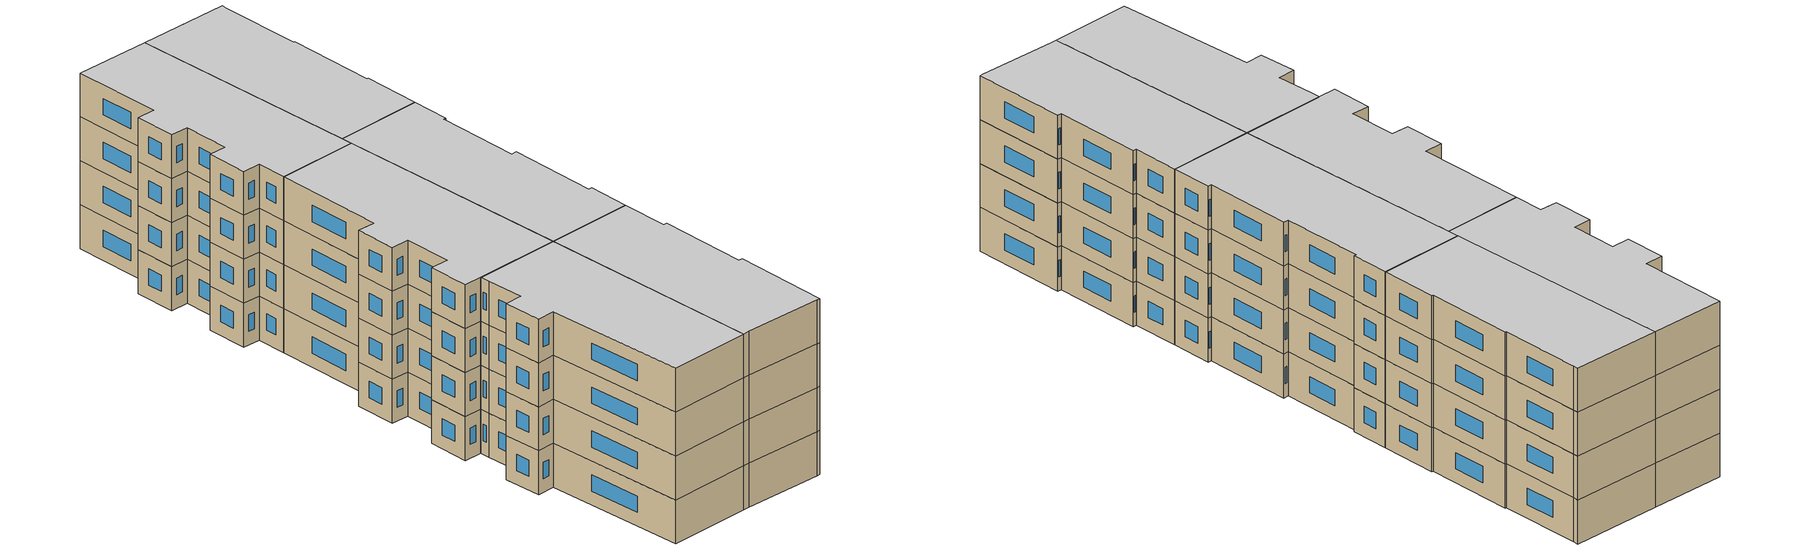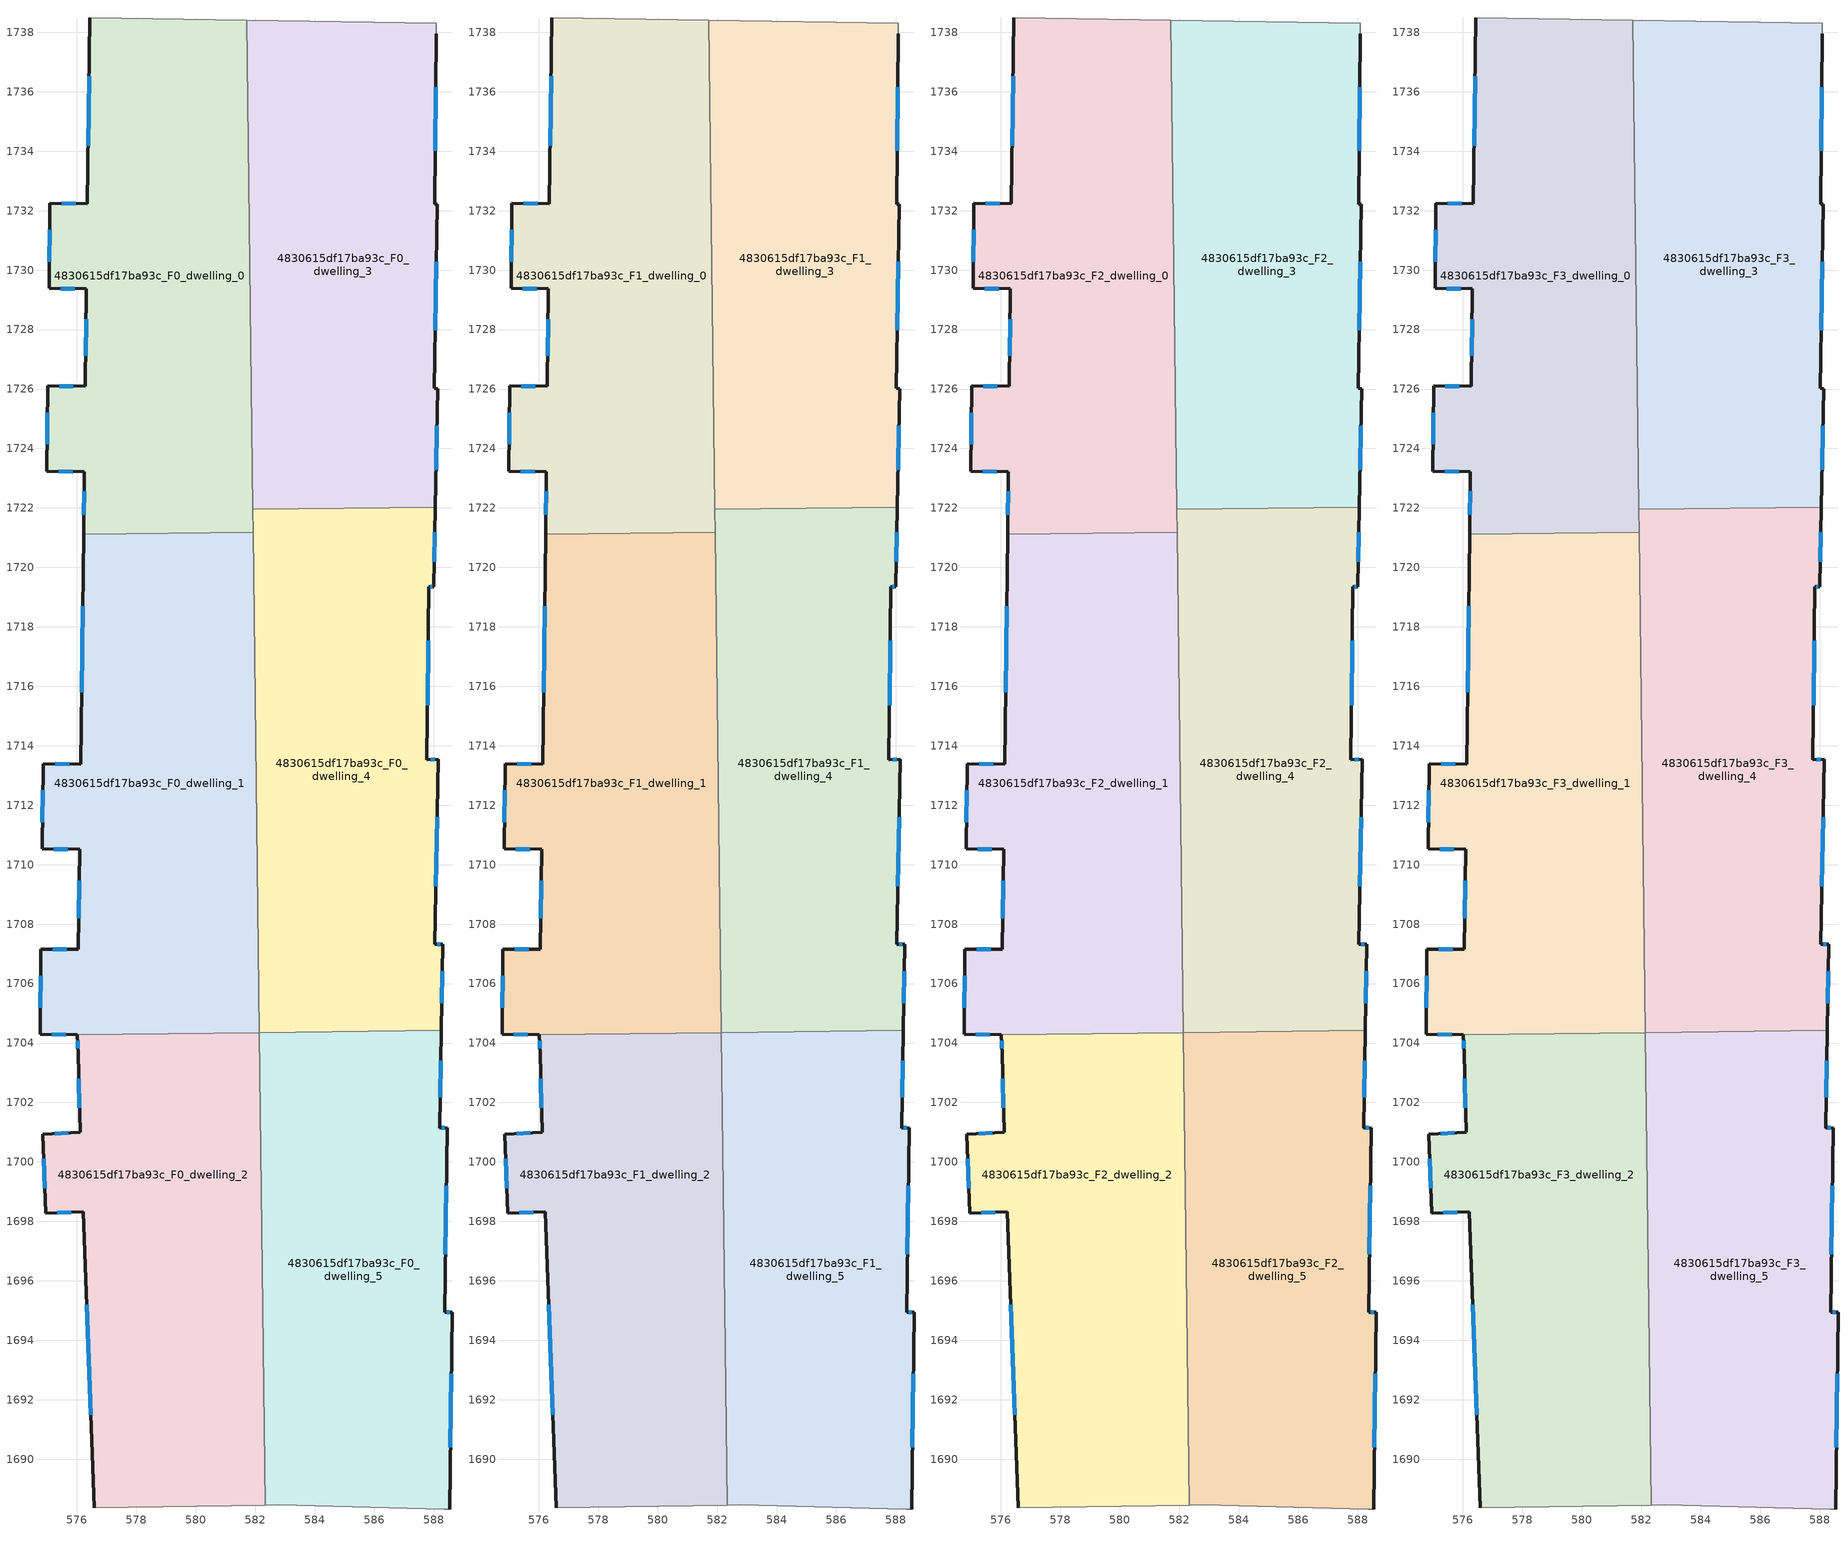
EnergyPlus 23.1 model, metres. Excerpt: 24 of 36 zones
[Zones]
4830615df17ba93c_F0_dwelling_0
 floor ground (EU_floor_Construction): 581.72,1738.41 581.93,1721.18 576.22,1721.11 576.25,1723.22 574.99,1723.24 575.02,1726.11 576.28,1726.09 576.32,1729.37 575.06,1729.39 575.09,1732.25 576.35,1732.23 576.43,1738.49 z0
 wall outside (EU_wall_Construction): 576.43,1738.49 576.35,1732.23 575.09,1732.25 575.06,1729.39 576.32,1729.37 576.28,1726.09 575.02,1726.11 574.99,1723.24 576.25,1723.22 576.22,1721.11 z0:3
 wall adiabatic (EU_wall_Construction): 581.72,1738.41 576.43,1738.49 z0:3
 wall to 4830615df17ba93c_F0_dwelling_1 (EU_wall_Construction): 576.22,1721.11 581.93,1721.18 z0:3
 wall to 4830615df17ba93c_F0_dwelling_3 (EU_wall_Construction): 581.92,1721.95 581.72,1738.41 z0:3
 wall to 4830615df17ba93c_F0_dwelling_4 (EU_wall_Construction): 581.93,1721.18 581.92,1721.95 z0:3
 window (EU_Window_Construction): 575.88,1726.1 575.41,1726.1 / 576.31,1728.34 576.29,1727.12 / 575.46,1729.38 575.93,1729.38 / 575.08,1731.35 575.07,1730.28 / 575.96,1732.24 575.49,1732.24 / 576.41,1736.53 576.38,1734.19 / 576.24,1722.56 576.23,1721.77 / 575.38,1723.23 575.85,1723.23 / 575.01,1725.21 575,1724.14 z0.94:2.06
4830615df17ba93c_F0_dwelling_1
 floor ground (EU_floor_Construction): 581.93,1721.18 582.14,1704.35 576.02,1704.28 574.76,1704.3 574.79,1707.16 576.05,1707.15 576.09,1710.52 574.83,1710.53 574.87,1713.4 576.13,1713.38 576.22,1721.11 z0
 wall outside (EU_wall_Construction): 576.22,1721.11 576.13,1713.38 574.87,1713.4 574.83,1710.53 576.09,1710.52 576.05,1707.15 574.79,1707.16 574.76,1704.3 576.02,1704.28 z0:3
 wall to 4830615df17ba93c_F0_dwelling_2 (EU_wall_Construction): 576.02,1704.28 582.14,1704.35 z0:3
 wall to 4830615df17ba93c_F0_dwelling_4 (EU_wall_Construction): 582.14,1704.35 581.93,1721.18 z0:3
 window (EU_Window_Construction): 576.08,1709.46 576.06,1708.2 / 575.22,1710.52 575.7,1710.52 / 574.86,1712.5 574.84,1711.43 / 575.74,1713.38 575.26,1713.39 / 576.19,1718.69 576.16,1715.8 / 575.15,1704.29 575.62,1704.28 / 574.78,1706.26 574.77,1705.19 / 575.65,1707.15 575.18,1707.15 z0.94:2.06
4830615df17ba93c_F0_dwelling_2
 floor ground (EU_floor_Construction): 582.14,1704.35 582.33,1688.46 576.58,1688.37 576.21,1698.32 574.95,1698.28 574.86,1700.94 576.11,1700.99 576.04,1703.63 576.02,1704.28 z0
 wall outside (EU_wall_Construction): 576.02,1704.28 576.04,1703.63 576.11,1700.99 574.86,1700.94 574.95,1698.28 576.21,1698.32 576.58,1688.37 z0:3
 wall adiabatic (EU_wall_Construction): 576.58,1688.37 582.33,1688.46 z0:3
 wall to 4830615df17ba93c_F0_dwelling_5 (EU_wall_Construction): 582.33,1688.46 582.14,1704.35 z0:3
 window (EU_Window_Construction): 575.71,1700.97 575.25,1700.95 / 576.06,1702.8 576.09,1701.82 / 576.03,1704.07 576.03,1703.83 / 576.33,1695.2 576.46,1691.49 / 575.35,1698.29 575.82,1698.31 / 574.89,1700.1 574.92,1699.11 z0.94:2.06
4830615df17ba93c_F0_dwelling_3
 floor ground (EU_floor_Construction): 588.08,1738.31 588.09,1737.95 588.03,1732.21 588.12,1732.21 588.03,1726.03 588.14,1726.02 588.06,1722.03 581.92,1721.95 581.72,1738.41 z0
 wall outside (EU_wall_Construction): 588.06,1722.03 588.14,1726.02 588.03,1726.03 588.12,1732.21 588.03,1732.21 588.09,1737.95 z0:3
 wall adiabatic (EU_wall_Construction): 588.09,1737.95 588.08,1738.31 581.72,1738.41 z0:3
 wall to 4830615df17ba93c_F0_dwelling_4 (EU_wall_Construction): 581.92,1721.95 588.06,1722.03 z0:3
 window (EU_Window_Construction): 588.05,1734.01 588.07,1736.15 / 588.06,1727.97 588.09,1730.28 / 588.08,1723.28 588.11,1724.77 z0.94:2.06
4830615df17ba93c_F0_dwelling_4
 floor ground (EU_floor_Construction): 588.06,1722.03 588.01,1719.34 587.84,1719.35 587.78,1713.53 588.16,1713.54 588.04,1707.32 588.3,1707.33 588.25,1704.43 582.14,1704.35 581.92,1721.95 z0
 wall outside (EU_wall_Construction): 588.25,1704.43 588.3,1707.33 588.04,1707.32 588.16,1713.54 587.78,1713.53 587.84,1719.35 588.01,1719.34 588.06,1722.03 z0:3
 wall to 4830615df17ba93c_F0_dwelling_5 (EU_wall_Construction): 582.14,1704.35 588.25,1704.43 z0:3
 window (EU_Window_Construction): 587.9,1719.35 587.95,1719.35 / 587.8,1715.36 587.82,1717.53 / 588.04,1713.54 587.9,1713.54 / 588.08,1709.27 588.12,1711.59 / 588.22,1707.33 588.12,1707.33 / 588.27,1705.34 588.29,1706.42 / 588.02,1720.19 588.04,1721.19 z0.94:2.06
4830615df17ba93c_F0_dwelling_5
 floor ground (EU_floor_Construction): 588.25,1704.43 588.2,1701.14 588.46,1701.15 588.37,1694.95 588.62,1694.95 588.54,1688.32 588.35,1688.32 582.77,1688.46 582.33,1688.46 582.14,1704.35 z0
 wall outside (EU_wall_Construction): 588.54,1688.32 588.62,1694.95 588.37,1694.95 588.46,1701.15 588.2,1701.14 588.25,1704.43 z0:3
 wall adiabatic (EU_wall_Construction): 582.33,1688.46 582.77,1688.46 588.35,1688.32 588.54,1688.32 z0:3
 window (EU_Window_Construction): 588.22,1702.17 588.24,1703.4 / 588.38,1701.14 588.28,1701.14 / 588.4,1696.89 588.43,1699.2 / 588.54,1694.95 588.45,1694.95 / 588.57,1690.4 588.59,1692.87 z0.94:2.06
4830615df17ba93c_F1_dwelling_0
 floor to 4830615df17ba93c_F0_dwelling_0 (EU_floor_Construction): 581.72,1738.41 581.93,1721.18 576.22,1721.11 576.25,1723.22 574.99,1723.24 575.02,1726.11 576.28,1726.09 576.32,1729.37 575.06,1729.39 575.09,1732.25 576.35,1732.23 576.43,1738.49 z3
 wall outside (EU_wall_Construction): 576.43,1738.49 576.35,1732.23 575.09,1732.25 575.06,1729.39 576.32,1729.37 576.28,1726.09 575.02,1726.11 574.99,1723.24 576.25,1723.22 576.22,1721.11 z3:6
 wall adiabatic (EU_wall_Construction): 581.72,1738.41 576.43,1738.49 z3:6
 wall to 4830615df17ba93c_F1_dwelling_1 (EU_wall_Construction): 576.22,1721.11 581.93,1721.18 z3:6
 wall to 4830615df17ba93c_F1_dwelling_3 (EU_wall_Construction): 581.92,1721.95 581.72,1738.41 z3:6
 wall to 4830615df17ba93c_F1_dwelling_4 (EU_wall_Construction): 581.93,1721.18 581.92,1721.95 z3:6
 window (EU_Window_Construction): 575.88,1726.1 575.41,1726.1 / 576.31,1728.34 576.29,1727.12 / 575.46,1729.38 575.93,1729.38 / 575.08,1731.35 575.07,1730.28 / 575.96,1732.24 575.49,1732.24 / 576.41,1736.53 576.38,1734.19 / 576.24,1722.56 576.23,1721.77 / 575.38,1723.23 575.85,1723.23 / 575.01,1725.21 575,1724.14 z3.94:5.06
4830615df17ba93c_F1_dwelling_1
 floor to 4830615df17ba93c_F0_dwelling_1 (EU_floor_Construction): 581.93,1721.18 582.14,1704.35 576.02,1704.28 574.76,1704.3 574.79,1707.16 576.05,1707.15 576.09,1710.52 574.83,1710.53 574.87,1713.4 576.13,1713.38 576.22,1721.11 z3
 wall outside (EU_wall_Construction): 576.22,1721.11 576.13,1713.38 574.87,1713.4 574.83,1710.53 576.09,1710.52 576.05,1707.15 574.79,1707.16 574.76,1704.3 576.02,1704.28 z3:6
 wall to 4830615df17ba93c_F1_dwelling_2 (EU_wall_Construction): 576.02,1704.28 582.14,1704.35 z3:6
 wall to 4830615df17ba93c_F1_dwelling_4 (EU_wall_Construction): 582.14,1704.35 581.93,1721.18 z3:6
 window (EU_Window_Construction): 576.08,1709.46 576.06,1708.2 / 575.22,1710.52 575.7,1710.52 / 574.86,1712.5 574.84,1711.43 / 575.74,1713.38 575.26,1713.39 / 576.19,1718.69 576.16,1715.8 / 575.15,1704.29 575.62,1704.28 / 574.78,1706.26 574.77,1705.19 / 575.65,1707.15 575.18,1707.15 z3.94:5.06
4830615df17ba93c_F1_dwelling_2
 floor to 4830615df17ba93c_F0_dwelling_2 (EU_floor_Construction): 582.14,1704.35 582.33,1688.46 576.58,1688.37 576.21,1698.32 574.95,1698.28 574.86,1700.94 576.11,1700.99 576.04,1703.63 576.02,1704.28 z3
 wall outside (EU_wall_Construction): 576.02,1704.28 576.04,1703.63 576.11,1700.99 574.86,1700.94 574.95,1698.28 576.21,1698.32 576.58,1688.37 z3:6
 wall adiabatic (EU_wall_Construction): 576.58,1688.37 582.33,1688.46 z3:6
 wall to 4830615df17ba93c_F1_dwelling_5 (EU_wall_Construction): 582.33,1688.46 582.14,1704.35 z3:6
 window (EU_Window_Construction): 575.71,1700.97 575.25,1700.95 / 576.06,1702.8 576.09,1701.82 / 576.03,1704.07 576.03,1703.83 / 576.33,1695.2 576.46,1691.49 / 575.35,1698.29 575.82,1698.31 / 574.89,1700.1 574.92,1699.11 z3.94:5.06
4830615df17ba93c_F1_dwelling_3
 floor to 4830615df17ba93c_F0_dwelling_3 (EU_floor_Construction): 588.08,1738.31 588.09,1737.95 588.03,1732.21 588.12,1732.21 588.03,1726.03 588.14,1726.02 588.06,1722.03 581.92,1721.95 581.72,1738.41 z3
 wall outside (EU_wall_Construction): 588.06,1722.03 588.14,1726.02 588.03,1726.03 588.12,1732.21 588.03,1732.21 588.09,1737.95 z3:6
 wall adiabatic (EU_wall_Construction): 588.09,1737.95 588.08,1738.31 581.72,1738.41 z3:6
 wall to 4830615df17ba93c_F1_dwelling_4 (EU_wall_Construction): 581.92,1721.95 588.06,1722.03 z3:6
 window (EU_Window_Construction): 588.05,1734.01 588.07,1736.15 / 588.06,1727.97 588.09,1730.28 / 588.08,1723.28 588.11,1724.77 z3.94:5.06
4830615df17ba93c_F1_dwelling_4
 floor to 4830615df17ba93c_F0_dwelling_4 (EU_floor_Construction): 588.06,1722.03 588,1719.34 587.84,1719.35 587.77,1713.53 588.16,1713.54 588.04,1707.32 588.3,1707.33 588.25,1704.43 582.14,1704.35 581.92,1721.95 z3
 wall outside (EU_wall_Construction): 588.25,1704.43 588.3,1707.33 588.04,1707.32 588.16,1713.54 587.78,1713.53 587.84,1719.35 588.01,1719.34 588.06,1722.03 z3:6
 wall to 4830615df17ba93c_F1_dwelling_5 (EU_wall_Construction): 582.14,1704.35 588.25,1704.43 z3:6
 window (EU_Window_Construction): 587.9,1719.35 587.95,1719.35 / 587.8,1715.36 587.82,1717.53 / 588.04,1713.54 587.9,1713.54 / 588.08,1709.27 588.12,1711.59 / 588.22,1707.33 588.12,1707.33 / 588.27,1705.34 588.29,1706.42 / 588.02,1720.19 588.04,1721.19 z3.94:5.06
4830615df17ba93c_F1_dwelling_5
 floor to 4830615df17ba93c_F0_dwelling_5 (EU_floor_Construction): 588.25,1704.43 588.2,1701.14 588.46,1701.15 588.37,1694.95 588.62,1694.95 588.54,1688.32 588.35,1688.32 582.77,1688.46 582.33,1688.46 582.14,1704.35 z3
 wall outside (EU_wall_Construction): 588.54,1688.32 588.62,1694.95 588.37,1694.95 588.46,1701.15 588.2,1701.14 588.25,1704.43 z3:6
 wall adiabatic (EU_wall_Construction): 582.33,1688.46 582.77,1688.46 588.35,1688.32 588.54,1688.32 z3:6
 window (EU_Window_Construction): 588.22,1702.17 588.24,1703.4 / 588.38,1701.14 588.28,1701.14 / 588.4,1696.89 588.43,1699.2 / 588.54,1694.95 588.45,1694.95 / 588.57,1690.4 588.59,1692.87 z3.94:5.06
4830615df17ba93c_F2_dwelling_0
 floor to 4830615df17ba93c_F1_dwelling_0 (EU_floor_Construction): 581.72,1738.41 581.93,1721.18 576.22,1721.11 576.25,1723.22 574.99,1723.24 575.02,1726.11 576.28,1726.09 576.32,1729.37 575.06,1729.39 575.09,1732.25 576.35,1732.23 576.43,1738.49 z6
 wall outside (EU_wall_Construction): 576.43,1738.49 576.35,1732.23 575.09,1732.25 575.06,1729.39 576.32,1729.37 576.28,1726.09 575.02,1726.11 574.99,1723.24 576.25,1723.22 576.22,1721.11 z6:9
 wall adiabatic (EU_wall_Construction): 581.72,1738.41 576.43,1738.49 z6:9
 wall to 4830615df17ba93c_F2_dwelling_1 (EU_wall_Construction): 576.22,1721.11 581.93,1721.18 z6:9
 wall to 4830615df17ba93c_F2_dwelling_3 (EU_wall_Construction): 581.92,1721.95 581.72,1738.41 z6:9
 wall to 4830615df17ba93c_F2_dwelling_4 (EU_wall_Construction): 581.93,1721.18 581.92,1721.95 z6:9
 window (EU_Window_Construction): 575.88,1726.1 575.41,1726.1 / 576.31,1728.34 576.29,1727.12 / 575.46,1729.38 575.93,1729.38 / 575.08,1731.35 575.07,1730.28 / 575.96,1732.24 575.49,1732.24 / 576.41,1736.53 576.38,1734.19 / 576.24,1722.56 576.23,1721.77 / 575.38,1723.23 575.85,1723.23 / 575.01,1725.21 575,1724.14 z6.94:8.06
4830615df17ba93c_F2_dwelling_1
 floor to 4830615df17ba93c_F1_dwelling_1 (EU_floor_Construction): 581.93,1721.18 582.14,1704.35 576.02,1704.28 574.76,1704.3 574.79,1707.16 576.05,1707.15 576.09,1710.52 574.83,1710.53 574.87,1713.4 576.13,1713.38 576.22,1721.11 z6
 wall outside (EU_wall_Construction): 576.22,1721.11 576.13,1713.38 574.87,1713.4 574.83,1710.53 576.09,1710.52 576.05,1707.15 574.79,1707.16 574.76,1704.3 576.02,1704.28 z6:9
 wall to 4830615df17ba93c_F2_dwelling_2 (EU_wall_Construction): 576.02,1704.28 582.14,1704.35 z6:9
 wall to 4830615df17ba93c_F2_dwelling_4 (EU_wall_Construction): 582.14,1704.35 581.93,1721.18 z6:9
 window (EU_Window_Construction): 576.08,1709.46 576.06,1708.2 / 575.22,1710.52 575.7,1710.52 / 574.86,1712.5 574.84,1711.43 / 575.74,1713.38 575.26,1713.39 / 576.19,1718.69 576.16,1715.8 / 575.15,1704.29 575.62,1704.28 / 574.78,1706.26 574.77,1705.19 / 575.65,1707.15 575.18,1707.15 z6.94:8.06
4830615df17ba93c_F2_dwelling_2
 floor to 4830615df17ba93c_F1_dwelling_2 (EU_floor_Construction): 582.14,1704.35 582.33,1688.46 576.58,1688.37 576.21,1698.32 574.95,1698.28 574.86,1700.94 576.11,1700.99 576.04,1703.63 576.02,1704.28 z6
 wall outside (EU_wall_Construction): 576.02,1704.28 576.04,1703.63 576.11,1700.99 574.86,1700.94 574.95,1698.28 576.21,1698.32 576.58,1688.37 z6:9
 wall adiabatic (EU_wall_Construction): 576.58,1688.37 582.33,1688.46 z6:9
 wall to 4830615df17ba93c_F2_dwelling_5 (EU_wall_Construction): 582.33,1688.46 582.14,1704.35 z6:9
 window (EU_Window_Construction): 575.71,1700.97 575.25,1700.95 / 576.06,1702.8 576.09,1701.82 / 576.03,1704.07 576.03,1703.83 / 576.33,1695.2 576.46,1691.49 / 575.35,1698.29 575.82,1698.31 / 574.89,1700.1 574.92,1699.11 z6.94:8.06
4830615df17ba93c_F2_dwelling_3
 floor to 4830615df17ba93c_F1_dwelling_3 (EU_floor_Construction): 588.08,1738.31 588.09,1737.95 588.03,1732.21 588.12,1732.21 588.03,1726.03 588.14,1726.02 588.06,1722.03 581.92,1721.95 581.72,1738.41 z6
 wall outside (EU_wall_Construction): 588.06,1722.03 588.14,1726.02 588.03,1726.03 588.12,1732.21 588.03,1732.21 588.09,1737.95 z6:9
 wall adiabatic (EU_wall_Construction): 588.09,1737.95 588.08,1738.31 581.72,1738.41 z6:9
 wall to 4830615df17ba93c_F2_dwelling_4 (EU_wall_Construction): 581.92,1721.95 588.06,1722.03 z6:9
 window (EU_Window_Construction): 588.05,1734.01 588.07,1736.15 / 588.06,1727.97 588.09,1730.28 / 588.08,1723.28 588.11,1724.77 z6.94:8.06
4830615df17ba93c_F2_dwelling_4
 floor to 4830615df17ba93c_F1_dwelling_4 (EU_floor_Construction): 588.06,1722.03 588,1719.34 587.84,1719.35 587.77,1713.53 588.16,1713.54 588.04,1707.32 588.3,1707.33 588.25,1704.43 582.14,1704.35 581.92,1721.95 z6
 wall outside (EU_wall_Construction): 588.25,1704.43 588.3,1707.33 588.04,1707.32 588.16,1713.54 587.78,1713.53 587.84,1719.35 588.01,1719.34 588.06,1722.03 z6:9
 wall to 4830615df17ba93c_F2_dwelling_5 (EU_wall_Construction): 582.14,1704.35 588.25,1704.43 z6:9
 window (EU_Window_Construction): 587.9,1719.35 587.95,1719.35 / 587.8,1715.36 587.82,1717.53 / 588.04,1713.54 587.9,1713.54 / 588.08,1709.27 588.12,1711.59 / 588.22,1707.33 588.12,1707.33 / 588.27,1705.34 588.29,1706.42 / 588.02,1720.19 588.04,1721.19 z6.94:8.06
4830615df17ba93c_F2_dwelling_5
 floor to 4830615df17ba93c_F1_dwelling_5 (EU_floor_Construction): 588.25,1704.43 588.2,1701.14 588.46,1701.15 588.37,1694.95 588.62,1694.95 588.54,1688.32 588.35,1688.32 582.77,1688.46 582.33,1688.46 582.14,1704.35 z6
 wall outside (EU_wall_Construction): 588.54,1688.32 588.62,1694.95 588.37,1694.95 588.46,1701.15 588.2,1701.14 588.25,1704.43 z6:9
 wall adiabatic (EU_wall_Construction): 582.33,1688.46 582.77,1688.46 588.35,1688.32 588.54,1688.32 z6:9
 window (EU_Window_Construction): 588.22,1702.17 588.24,1703.4 / 588.38,1701.14 588.28,1701.14 / 588.4,1696.89 588.43,1699.2 / 588.54,1694.95 588.45,1694.95 / 588.57,1690.4 588.59,1692.87 z6.94:8.06
4830615df17ba93c_F3_dwelling_0
 floor to 4830615df17ba93c_F2_dwelling_0 (EU_floor_Construction): 581.72,1738.41 581.93,1721.18 576.22,1721.11 576.25,1723.22 574.99,1723.24 575.02,1726.11 576.28,1726.09 576.32,1729.37 575.06,1729.39 575.09,1732.25 576.35,1732.23 576.43,1738.49 z9
 wall outside (EU_wall_Construction): 576.43,1738.49 576.35,1732.23 575.09,1732.25 575.06,1729.39 576.32,1729.37 576.28,1726.09 575.02,1726.11 574.99,1723.24 576.25,1723.22 576.22,1721.11 z9:12
 wall adiabatic (EU_wall_Construction): 581.72,1738.41 576.43,1738.49 z9:12
 wall to 4830615df17ba93c_F3_dwelling_1 (EU_wall_Construction): 576.22,1721.11 581.93,1721.18 z9:12
 wall to 4830615df17ba93c_F3_dwelling_3 (EU_wall_Construction): 581.92,1721.95 581.72,1738.41 z9:12
 wall to 4830615df17ba93c_F3_dwelling_4 (EU_wall_Construction): 581.93,1721.18 581.92,1721.95 z9:12
 window (EU_Window_Construction): 575.88,1726.1 575.41,1726.1 / 576.31,1728.34 576.29,1727.12 / 575.46,1729.38 575.93,1729.38 / 575.08,1731.35 575.07,1730.28 / 575.96,1732.24 575.49,1732.24 / 576.41,1736.53 576.38,1734.19 / 576.24,1722.56 576.23,1721.77 / 575.38,1723.23 575.85,1723.23 / 575.01,1725.21 575,1724.14 z9.94:11.06
 ceiling to 4830615df17ba93c_F4_dwelling_0 (EU_floor_Construction): 581.93,1721.18 581.72,1738.41 576.43,1738.49 576.35,1732.23 575.09,1732.25 575.06,1729.39 576.32,1729.37 576.28,1726.09 575.02,1726.11 574.99,1723.24 576.25,1723.22 576.22,1721.11 z12
4830615df17ba93c_F3_dwelling_1
 floor to 4830615df17ba93c_F2_dwelling_1 (EU_floor_Construction): 581.93,1721.18 582.14,1704.35 576.02,1704.28 574.76,1704.3 574.79,1707.16 576.05,1707.15 576.09,1710.52 574.83,1710.53 574.87,1713.4 576.13,1713.38 576.22,1721.11 z9
 wall outside (EU_wall_Construction): 576.22,1721.11 576.13,1713.38 574.87,1713.4 574.83,1710.53 576.09,1710.52 576.05,1707.15 574.79,1707.16 574.76,1704.3 576.02,1704.28 z9:12
 wall to 4830615df17ba93c_F3_dwelling_2 (EU_wall_Construction): 576.02,1704.28 582.14,1704.35 z9:12
 wall to 4830615df17ba93c_F3_dwelling_4 (EU_wall_Construction): 582.14,1704.35 581.93,1721.18 z9:12
 window (EU_Window_Construction): 576.08,1709.46 576.06,1708.2 / 575.22,1710.52 575.7,1710.52 / 574.86,1712.5 574.84,1711.43 / 575.74,1713.38 575.26,1713.39 / 576.19,1718.69 576.16,1715.8 / 575.15,1704.29 575.62,1704.28 / 574.78,1706.26 574.77,1705.19 / 575.65,1707.15 575.18,1707.15 z9.94:11.06
 ceiling to 4830615df17ba93c_F4_dwelling_1 (EU_floor_Construction): 582.14,1704.35 581.93,1721.18 576.22,1721.11 576.13,1713.38 574.87,1713.4 574.83,1710.53 576.09,1710.52 576.05,1707.15 574.79,1707.16 574.76,1704.3 576.02,1704.28 z12
4830615df17ba93c_F3_dwelling_2
 floor to 4830615df17ba93c_F2_dwelling_2 (EU_floor_Construction): 582.14,1704.35 582.33,1688.46 576.58,1688.37 576.21,1698.32 574.95,1698.28 574.86,1700.94 576.11,1700.99 576.04,1703.63 576.02,1704.28 z9
 wall outside (EU_wall_Construction): 576.02,1704.28 576.04,1703.63 576.11,1700.99 574.86,1700.94 574.95,1698.28 576.21,1698.32 576.58,1688.37 z9:12
 wall adiabatic (EU_wall_Construction): 576.58,1688.37 582.33,1688.46 z9:12
 wall to 4830615df17ba93c_F3_dwelling_5 (EU_wall_Construction): 582.33,1688.46 582.14,1704.35 z9:12
 window (EU_Window_Construction): 575.71,1700.97 575.25,1700.95 / 576.06,1702.8 576.09,1701.82 / 576.03,1704.07 576.03,1703.83 / 576.33,1695.2 576.46,1691.49 / 575.35,1698.29 575.82,1698.31 / 574.89,1700.1 574.92,1699.11 z9.94:11.06
 ceiling to 4830615df17ba93c_F4_dwelling_2 (EU_floor_Construction): 582.33,1688.46 582.14,1704.35 576.02,1704.28 576.04,1703.63 576.11,1700.99 574.86,1700.94 574.95,1698.28 576.21,1698.32 576.58,1688.37 z12
4830615df17ba93c_F3_dwelling_3
 floor to 4830615df17ba93c_F2_dwelling_3 (EU_floor_Construction): 588.08,1738.31 588.09,1737.95 588.03,1732.21 588.12,1732.21 588.03,1726.03 588.14,1726.02 588.06,1722.03 581.92,1721.95 581.72,1738.41 z9
 wall outside (EU_wall_Construction): 588.06,1722.03 588.14,1726.02 588.03,1726.03 588.12,1732.21 588.03,1732.21 588.09,1737.95 z9:12
 wall adiabatic (EU_wall_Construction): 588.09,1737.95 588.08,1738.31 581.72,1738.41 z9:12
 wall to 4830615df17ba93c_F3_dwelling_4 (EU_wall_Construction): 581.92,1721.95 588.06,1722.03 z9:12
 window (EU_Window_Construction): 588.05,1734.01 588.07,1736.15 / 588.06,1727.97 588.09,1730.28 / 588.08,1723.28 588.11,1724.77 z9.94:11.06
 ceiling to 4830615df17ba93c_F4_dwelling_3 (EU_floor_Construction): 588.06,1722.03 588.14,1726.02 588.03,1726.03 588.12,1732.21 588.03,1732.21 588.09,1737.95 588.08,1738.31 581.72,1738.41 581.92,1721.95 z12
4830615df17ba93c_F3_dwelling_4
 floor to 4830615df17ba93c_F2_dwelling_4 (EU_floor_Construction): 588.06,1722.03 588,1719.34 587.84,1719.35 587.77,1713.53 588.16,1713.54 588.04,1707.32 588.3,1707.33 588.25,1704.43 582.14,1704.35 581.92,1721.95 z9
 wall outside (EU_wall_Construction): 588.25,1704.43 588.3,1707.33 588.04,1707.32 588.16,1713.54 587.78,1713.53 587.84,1719.35 588.01,1719.34 588.06,1722.03 z9:12
 wall to 4830615df17ba93c_F3_dwelling_5 (EU_wall_Construction): 582.14,1704.35 588.25,1704.43 z9:12
 window (EU_Window_Construction): 587.9,1719.35 587.95,1719.35 / 587.8,1715.36 587.82,1717.53 / 588.04,1713.54 587.9,1713.54 / 588.08,1709.27 588.12,1711.59 / 588.22,1707.33 588.12,1707.33 / 588.27,1705.34 588.29,1706.42 / 588.02,1720.19 588.04,1721.19 z9.94:11.06
 ceiling to 4830615df17ba93c_F4_dwelling_4 (EU_floor_Construction): 588.25,1704.43 588.3,1707.33 588.04,1707.32 588.16,1713.54 587.77,1713.53 587.84,1719.35 588,1719.34 588.06,1722.03 581.92,1721.95 582.14,1704.35 z12
4830615df17ba93c_F3_dwelling_5
 floor to 4830615df17ba93c_F2_dwelling_5 (EU_floor_Construction): 588.25,1704.43 588.2,1701.14 588.46,1701.15 588.37,1694.95 588.62,1694.95 588.54,1688.32 588.35,1688.32 582.77,1688.46 582.33,1688.46 582.14,1704.35 z9
 wall outside (EU_wall_Construction): 588.54,1688.32 588.62,1694.95 588.37,1694.95 588.46,1701.15 588.2,1701.14 588.25,1704.43 z9:12
 wall adiabatic (EU_wall_Construction): 582.33,1688.46 582.77,1688.46 588.35,1688.32 588.54,1688.32 z9:12
 window (EU_Window_Construction): 588.22,1702.17 588.24,1703.4 / 588.38,1701.14 588.28,1701.14 / 588.4,1696.89 588.43,1699.2 / 588.54,1694.95 588.45,1694.95 / 588.57,1690.4 588.59,1692.87 z9.94:11.06
 ceiling to 4830615df17ba93c_F4_dwelling_5 (EU_floor_Construction): 588.54,1688.32 588.62,1694.95 588.37,1694.95 588.46,1701.15 588.2,1701.14 588.25,1704.43 582.14,1704.35 582.33,1688.46 582.77,1688.46 588.35,1688.32 z12
[Building]
EU S2 Campaign: North Axis=0; Terrain=City; Solar Distribution=FullExterior
[Site:Location]
Vienna: Latitude=48; Longitude=16.5; Time Zone=1; Elevation=183
[SizingPeriod:WeatherFileDays]
AnnualSizingPeriod: Begin Month=1; Begin Day of Month=1; End Month=12; End Day of Month=31; Day of Week for Start Day=Monday; Use Weather File Daylight Saving Period=No; Use Weather File Rain and Snow Indicators=No
[MATERIAL]
EU_InternalMass_Material: Roughness=MediumRough; Thickness=0.1; Conductivity=1; Density=1800; Specific Heat=900; Thermal Absorptance=0.9; Solar Absorptance=0.7; Visible Absorptance=0.7
[MATERIAL:NOMASS] Roughness=MediumRough; Thermal Absorptance=0.9; Solar Absorptance=0.7; Visible Absorptance=0.7
Name | Thermal Resistance
EU_wall_NoMass | 0.914258
EU_floor_NoMass | 1.09711
[WINDOWMATERIAL:SIMPLEGLAZINGSYSTEM]
EU_Window_SimpleGlazing: UFactor=2.09642; Solar Heat Gain Coefficient=0.65; Visible Transmittance=0.65
[CONSTRUCTION]
EU_wall_Construction: EU_wall_NoMass
EU_floor_Construction: EU_floor_NoMass
EU_Window_Construction: EU_Window_SimpleGlazing
EU_InternalMass_Construction: EU_InternalMass_Material
[ZONE] Type=1; Multiplier=1; Ceiling Height=autocalculate; Floor Area=autocalculate; Part of Total Floor Area=Yes
Name | Volume
4830615df17ba93c_F0_dwelling_0 | 307.185
4830615df17ba93c_F1_dwelling_0; 4830615df17ba93c_F2_dwelling_0; 4830615df17ba93c_F3_dwelling_0 | 307.186
4830615df17ba93c_F0_dwelling_1 | 320.38
4830615df17ba93c_F1_dwelling_1; 4830615df17ba93c_F2_dwelling_1; 4830615df17ba93c_F3_dwelling_1 | 320.379
4830615df17ba93c_F0_dwelling_2 | 294.004
4830615df17ba93c_F1_dwelling_2; 4830615df17ba93c_F2_dwelling_2; 4830615df17ba93c_F3_dwelling_2 | 294.002
4830615df17ba93c_F0_dwelling_3 | 307.189
4830615df17ba93c_F1_dwelling_3; 4830615df17ba93c_F2_dwelling_3; 4830615df17ba93c_F3_dwelling_3 | 307.188
4830615df17ba93c_F0_dwelling_4; 4830615df17ba93c_F1_dwelling_4; 4830615df17ba93c_F2_dwelling_4; 4830615df17ba93c_F3_dwelling_4 | 316.451
4830615df17ba93c_F0_dwelling_5 | 297.947
4830615df17ba93c_F1_dwelling_5; 4830615df17ba93c_F2_dwelling_5; 4830615df17ba93c_F3_dwelling_5 | 297.946
[INTERNALMASS] Construction=EU_InternalMass_Construction
Name | Zone or ZoneList | Surface Area
4830615df17ba93c_F0_dwelling_0_EU_InternalMass | 4830615df17ba93c_F0_dwelling_0 | 102.395
4830615df17ba93c_F0_dwelling_1_EU_InternalMass | 4830615df17ba93c_F0_dwelling_1 | 106.793
4830615df17ba93c_F0_dwelling_2_EU_InternalMass | 4830615df17ba93c_F0_dwelling_2 | 98.0011
4830615df17ba93c_F0_dwelling_3_EU_InternalMass | 4830615df17ba93c_F0_dwelling_3 | 102.396
4830615df17ba93c_F0_dwelling_4_EU_InternalMass | 4830615df17ba93c_F0_dwelling_4 | 105.484
4830615df17ba93c_F0_dwelling_5_EU_InternalMass | 4830615df17ba93c_F0_dwelling_5 | 99.3156
4830615df17ba93c_F1_dwelling_0_EU_InternalMass | 4830615df17ba93c_F1_dwelling_0 | 102.395
4830615df17ba93c_F1_dwelling_1_EU_InternalMass | 4830615df17ba93c_F1_dwelling_1 | 106.793
4830615df17ba93c_F1_dwelling_2_EU_InternalMass | 4830615df17ba93c_F1_dwelling_2 | 98.0011
4830615df17ba93c_F1_dwelling_3_EU_InternalMass | 4830615df17ba93c_F1_dwelling_3 | 102.396
4830615df17ba93c_F1_dwelling_4_EU_InternalMass | 4830615df17ba93c_F1_dwelling_4 | 105.484
4830615df17ba93c_F1_dwelling_5_EU_InternalMass | 4830615df17ba93c_F1_dwelling_5 | 99.3156
4830615df17ba93c_F2_dwelling_0_EU_InternalMass | 4830615df17ba93c_F2_dwelling_0 | 102.395
4830615df17ba93c_F2_dwelling_1_EU_InternalMass | 4830615df17ba93c_F2_dwelling_1 | 106.793
4830615df17ba93c_F2_dwelling_2_EU_InternalMass | 4830615df17ba93c_F2_dwelling_2 | 98.0011
4830615df17ba93c_F2_dwelling_3_EU_InternalMass | 4830615df17ba93c_F2_dwelling_3 | 102.396
4830615df17ba93c_F2_dwelling_4_EU_InternalMass | 4830615df17ba93c_F2_dwelling_4 | 105.484
4830615df17ba93c_F2_dwelling_5_EU_InternalMass | 4830615df17ba93c_F2_dwelling_5 | 99.3156
4830615df17ba93c_F3_dwelling_0_EU_InternalMass | 4830615df17ba93c_F3_dwelling_0 | 102.395
4830615df17ba93c_F3_dwelling_1_EU_InternalMass | 4830615df17ba93c_F3_dwelling_1 | 106.793
4830615df17ba93c_F3_dwelling_2_EU_InternalMass | 4830615df17ba93c_F3_dwelling_2 | 98.0011
4830615df17ba93c_F3_dwelling_3_EU_InternalMass | 4830615df17ba93c_F3_dwelling_3 | 102.396
4830615df17ba93c_F3_dwelling_4_EU_InternalMass | 4830615df17ba93c_F3_dwelling_4 | 105.484
4830615df17ba93c_F3_dwelling_5_EU_InternalMass | 4830615df17ba93c_F3_dwelling_5 | 99.3156
[OTHEREQUIPMENT] Fuel Type=Electricity; Design Level Calculation Method=Watts/Area; Power per Zone Floor Area=1; Fraction Latent=0; Fraction Radiant=0; Fraction Lost=0; Carbon Dioxide Generation Rate=0; EndUse Subcategory=EU_Step8_InternalGains
Name | Zone or ZoneList or Space or SpaceList | Schedule
EU_Step8_InternalGain_4830615df17ba93c_F0_dwelling_0_f000 | 4830615df17ba93c_F0_dwelling_0 | EU_Step8_GainSchedule_4830615df17ba93c_F0_dwelling_0_f000
EU_Step8_InternalGain_4830615df17ba93c_F0_dwelling_1_f000 | 4830615df17ba93c_F0_dwelling_1 | EU_Step8_GainSchedule_4830615df17ba93c_F0_dwelling_1_f000
EU_Step8_InternalGain_4830615df17ba93c_F0_dwelling_2_f000 | 4830615df17ba93c_F0_dwelling_2 | EU_Step8_GainSchedule_4830615df17ba93c_F0_dwelling_2_f000
EU_Step8_InternalGain_4830615df17ba93c_F0_dwelling_3_f000 | 4830615df17ba93c_F0_dwelling_3 | EU_Step8_GainSchedule_4830615df17ba93c_F0_dwelling_3_f000
EU_Step8_InternalGain_4830615df17ba93c_F0_dwelling_4_f000 | 4830615df17ba93c_F0_dwelling_4 | EU_Step8_GainSchedule_4830615df17ba93c_F0_dwelling_4_f000
EU_Step8_InternalGain_4830615df17ba93c_F0_dwelling_5_f000 | 4830615df17ba93c_F0_dwelling_5 | EU_Step8_GainSchedule_4830615df17ba93c_F0_dwelling_5_f000
EU_Step8_InternalGain_4830615df17ba93c_F1_dwelling_0_f000 | 4830615df17ba93c_F1_dwelling_0 | EU_Step8_GainSchedule_4830615df17ba93c_F1_dwelling_0_f000
EU_Step8_InternalGain_4830615df17ba93c_F1_dwelling_1_f000 | 4830615df17ba93c_F1_dwelling_1 | EU_Step8_GainSchedule_4830615df17ba93c_F1_dwelling_1_f000
EU_Step8_InternalGain_4830615df17ba93c_F1_dwelling_2_f000 | 4830615df17ba93c_F1_dwelling_2 | EU_Step8_GainSchedule_4830615df17ba93c_F1_dwelling_2_f000
EU_Step8_InternalGain_4830615df17ba93c_F1_dwelling_3_f000 | 4830615df17ba93c_F1_dwelling_3 | EU_Step8_GainSchedule_4830615df17ba93c_F1_dwelling_3_f000
EU_Step8_InternalGain_4830615df17ba93c_F1_dwelling_4_f000 | 4830615df17ba93c_F1_dwelling_4 | EU_Step8_GainSchedule_4830615df17ba93c_F1_dwelling_4_f000
EU_Step8_InternalGain_4830615df17ba93c_F1_dwelling_5_f000 | 4830615df17ba93c_F1_dwelling_5 | EU_Step8_GainSchedule_4830615df17ba93c_F1_dwelling_5_f000
EU_Step8_InternalGain_4830615df17ba93c_F2_dwelling_0_f000 | 4830615df17ba93c_F2_dwelling_0 | EU_Step8_GainSchedule_4830615df17ba93c_F2_dwelling_0_f000
EU_Step8_InternalGain_4830615df17ba93c_F2_dwelling_1_f000 | 4830615df17ba93c_F2_dwelling_1 | EU_Step8_GainSchedule_4830615df17ba93c_F2_dwelling_1_f000
EU_Step8_InternalGain_4830615df17ba93c_F2_dwelling_2_f000 | 4830615df17ba93c_F2_dwelling_2 | EU_Step8_GainSchedule_4830615df17ba93c_F2_dwelling_2_f000
EU_Step8_InternalGain_4830615df17ba93c_F2_dwelling_3_f000 | 4830615df17ba93c_F2_dwelling_3 | EU_Step8_GainSchedule_4830615df17ba93c_F2_dwelling_3_f000
EU_Step8_InternalGain_4830615df17ba93c_F2_dwelling_4_f000 | 4830615df17ba93c_F2_dwelling_4 | EU_Step8_GainSchedule_4830615df17ba93c_F2_dwelling_4_f000
EU_Step8_InternalGain_4830615df17ba93c_F2_dwelling_5_f000 | 4830615df17ba93c_F2_dwelling_5 | EU_Step8_GainSchedule_4830615df17ba93c_F2_dwelling_5_f000
EU_Step8_InternalGain_4830615df17ba93c_F3_dwelling_0_f000 | 4830615df17ba93c_F3_dwelling_0 | EU_Step8_GainSchedule_4830615df17ba93c_F3_dwelling_0_f000
EU_Step8_InternalGain_4830615df17ba93c_F3_dwelling_1_f000 | 4830615df17ba93c_F3_dwelling_1 | EU_Step8_GainSchedule_4830615df17ba93c_F3_dwelling_1_f000
EU_Step8_InternalGain_4830615df17ba93c_F3_dwelling_2_f000 | 4830615df17ba93c_F3_dwelling_2 | EU_Step8_GainSchedule_4830615df17ba93c_F3_dwelling_2_f000
EU_Step8_InternalGain_4830615df17ba93c_F3_dwelling_3_f000 | 4830615df17ba93c_F3_dwelling_3 | EU_Step8_GainSchedule_4830615df17ba93c_F3_dwelling_3_f000
EU_Step8_InternalGain_4830615df17ba93c_F3_dwelling_4_f000 | 4830615df17ba93c_F3_dwelling_4 | EU_Step8_GainSchedule_4830615df17ba93c_F3_dwelling_4_f000
EU_Step8_InternalGain_4830615df17ba93c_F3_dwelling_5_f000 | 4830615df17ba93c_F3_dwelling_5 | EU_Step8_GainSchedule_4830615df17ba93c_F3_dwelling_5_f000
[ZONEVENTILATION:DESIGNFLOWRATE] Schedule=EU_AlwaysOn; Design Flow Rate Calculation Method=AirChanges/Hour; Air Changes per Hour=0.546891; Ventilation Type=Natural; Fan Pressure Rise=0; Fan Total Efficiency=1; Constant Term Coefficient=1; Temperature Term Coefficient=0; Velocity Term Coefficient=0; Velocity Squared Term Coefficient=0; Minimum Indoor Temperature=-100; Maximum Indoor Temperature=100; Delta Temperature=-100; Minimum Outdoor Temperature=-100; Maximum Outdoor Temperature=100; Maximum Wind Speed=40
Name | Zone or ZoneList or Space or SpaceList
EU_ConstantAir_4830615df17ba93c_F0_dwelling_0 | 4830615df17ba93c_F0_dwelling_0
EU_ConstantAir_4830615df17ba93c_F0_dwelling_1 | 4830615df17ba93c_F0_dwelling_1
EU_ConstantAir_4830615df17ba93c_F0_dwelling_2 | 4830615df17ba93c_F0_dwelling_2
EU_ConstantAir_4830615df17ba93c_F0_dwelling_3 | 4830615df17ba93c_F0_dwelling_3
EU_ConstantAir_4830615df17ba93c_F0_dwelling_4 | 4830615df17ba93c_F0_dwelling_4
EU_ConstantAir_4830615df17ba93c_F0_dwelling_5 | 4830615df17ba93c_F0_dwelling_5
EU_ConstantAir_4830615df17ba93c_F1_dwelling_0 | 4830615df17ba93c_F1_dwelling_0
EU_ConstantAir_4830615df17ba93c_F1_dwelling_1 | 4830615df17ba93c_F1_dwelling_1
EU_ConstantAir_4830615df17ba93c_F1_dwelling_2 | 4830615df17ba93c_F1_dwelling_2
EU_ConstantAir_4830615df17ba93c_F1_dwelling_3 | 4830615df17ba93c_F1_dwelling_3
EU_ConstantAir_4830615df17ba93c_F1_dwelling_4 | 4830615df17ba93c_F1_dwelling_4
EU_ConstantAir_4830615df17ba93c_F1_dwelling_5 | 4830615df17ba93c_F1_dwelling_5
EU_ConstantAir_4830615df17ba93c_F2_dwelling_0 | 4830615df17ba93c_F2_dwelling_0
EU_ConstantAir_4830615df17ba93c_F2_dwelling_1 | 4830615df17ba93c_F2_dwelling_1
EU_ConstantAir_4830615df17ba93c_F2_dwelling_2 | 4830615df17ba93c_F2_dwelling_2
EU_ConstantAir_4830615df17ba93c_F2_dwelling_3 | 4830615df17ba93c_F2_dwelling_3
EU_ConstantAir_4830615df17ba93c_F2_dwelling_4 | 4830615df17ba93c_F2_dwelling_4
EU_ConstantAir_4830615df17ba93c_F2_dwelling_5 | 4830615df17ba93c_F2_dwelling_5
EU_ConstantAir_4830615df17ba93c_F3_dwelling_0 | 4830615df17ba93c_F3_dwelling_0
EU_ConstantAir_4830615df17ba93c_F3_dwelling_1 | 4830615df17ba93c_F3_dwelling_1
EU_ConstantAir_4830615df17ba93c_F3_dwelling_2 | 4830615df17ba93c_F3_dwelling_2
EU_ConstantAir_4830615df17ba93c_F3_dwelling_3 | 4830615df17ba93c_F3_dwelling_3
EU_ConstantAir_4830615df17ba93c_F3_dwelling_4 | 4830615df17ba93c_F3_dwelling_4
EU_ConstantAir_4830615df17ba93c_F3_dwelling_5 | 4830615df17ba93c_F3_dwelling_5
[HVACTEMPLATE:THERMOSTAT] Constant Heating Setpoint=20; Constant Cooling Setpoint=50
EU_HeatOnly_4830615df17ba93c_F0_dwelling_0; EU_HeatOnly_4830615df17ba93c_F0_dwelling_1; EU_HeatOnly_4830615df17ba93c_F0_dwelling_2; EU_HeatOnly_4830615df17ba93c_F0_dwelling_3; EU_HeatOnly_4830615df17ba93c_F0_dwelling_4; EU_HeatOnly_4830615df17ba93c_F0_dwelling_5; EU_HeatOnly_4830615df17ba93c_F1_dwelling_0; EU_HeatOnly_4830615df17ba93c_F1_dwelling_1; EU_HeatOnly_4830615df17ba93c_F1_dwelling_2; EU_HeatOnly_4830615df17ba93c_F1_dwelling_3; EU_HeatOnly_4830615df17ba93c_F1_dwelling_4; EU_HeatOnly_4830615df17ba93c_F1_dwelling_5; EU_HeatOnly_4830615df17ba93c_F2_dwelling_0; EU_HeatOnly_4830615df17ba93c_F2_dwelling_1; EU_HeatOnly_4830615df17ba93c_F2_dwelling_2; EU_HeatOnly_4830615df17ba93c_F2_dwelling_3; EU_HeatOnly_4830615df17ba93c_F2_dwelling_4; EU_HeatOnly_4830615df17ba93c_F2_dwelling_5; EU_HeatOnly_4830615df17ba93c_F3_dwelling_0; EU_HeatOnly_4830615df17ba93c_F3_dwelling_1; EU_HeatOnly_4830615df17ba93c_F3_dwelling_2; EU_HeatOnly_4830615df17ba93c_F3_dwelling_3; EU_HeatOnly_4830615df17ba93c_F3_dwelling_4; EU_HeatOnly_4830615df17ba93c_F3_dwelling_5; EU_HeatOnly_4830615df17ba93c_F4_dwelling_0; EU_HeatOnly_4830615df17ba93c_F4_dwelling_1; EU_HeatOnly_4830615df17ba93c_F4_dwelling_2; EU_HeatOnly_4830615df17ba93c_F4_dwelling_3; EU_HeatOnly_4830615df17ba93c_F4_dwelling_4
[HVACTEMPLATE:ZONE:IDEALLOADSAIRSYSTEM] System Availability Schedule=EU_AlwaysOn; Maximum Heating Supply Air Temperature=50; Minimum Cooling Supply Air Temperature=13; Maximum Heating Supply Air Humidity Ratio=0.0156; Minimum Cooling Supply Air Humidity Ratio=0.0077; Heating Limit=NoLimit; Cooling Limit=NoLimit; Heating Availability Schedule=EU_AlwaysOn; Cooling Availability Schedule=EU_CoolingOff; Dehumidification Control Type=ConstantSensibleHeatRatio; Cooling Sensible Heat Ratio=0.7; Dehumidification Setpoint=60; Humidification Control Type=None; Humidification Setpoint=30; Outdoor Air Method=None; Outdoor Air Flow Rate per Person=0.00944; Outdoor Air Flow Rate per Zone Floor Area=0; Outdoor Air Flow Rate per Zone=0; Demand Controlled Ventilation Type=None; Outdoor Air Economizer Type=NoEconomizer; Heat Recovery Type=None; Sensible Heat Recovery Effectiveness=0.7; Latent Heat Recovery Effectiveness=0.65
Name | Template Thermostat
4830615df17ba93c_F0_dwelling_0 | EU_HeatOnly_4830615df17ba93c_F0_dwelling_0
4830615df17ba93c_F0_dwelling_1 | EU_HeatOnly_4830615df17ba93c_F0_dwelling_1
4830615df17ba93c_F0_dwelling_2 | EU_HeatOnly_4830615df17ba93c_F0_dwelling_2
4830615df17ba93c_F0_dwelling_3 | EU_HeatOnly_4830615df17ba93c_F0_dwelling_3
4830615df17ba93c_F0_dwelling_4 | EU_HeatOnly_4830615df17ba93c_F0_dwelling_4
4830615df17ba93c_F0_dwelling_5 | EU_HeatOnly_4830615df17ba93c_F0_dwelling_5
4830615df17ba93c_F1_dwelling_0 | EU_HeatOnly_4830615df17ba93c_F1_dwelling_0
4830615df17ba93c_F1_dwelling_1 | EU_HeatOnly_4830615df17ba93c_F1_dwelling_1
4830615df17ba93c_F1_dwelling_2 | EU_HeatOnly_4830615df17ba93c_F1_dwelling_2
4830615df17ba93c_F1_dwelling_3 | EU_HeatOnly_4830615df17ba93c_F1_dwelling_3
4830615df17ba93c_F1_dwelling_4 | EU_HeatOnly_4830615df17ba93c_F1_dwelling_4
4830615df17ba93c_F1_dwelling_5 | EU_HeatOnly_4830615df17ba93c_F1_dwelling_5
4830615df17ba93c_F2_dwelling_0 | EU_HeatOnly_4830615df17ba93c_F2_dwelling_0
4830615df17ba93c_F2_dwelling_1 | EU_HeatOnly_4830615df17ba93c_F2_dwelling_1
4830615df17ba93c_F2_dwelling_2 | EU_HeatOnly_4830615df17ba93c_F2_dwelling_2
4830615df17ba93c_F2_dwelling_3 | EU_HeatOnly_4830615df17ba93c_F2_dwelling_3
4830615df17ba93c_F2_dwelling_4 | EU_HeatOnly_4830615df17ba93c_F2_dwelling_4
4830615df17ba93c_F2_dwelling_5 | EU_HeatOnly_4830615df17ba93c_F2_dwelling_5
4830615df17ba93c_F3_dwelling_0 | EU_HeatOnly_4830615df17ba93c_F3_dwelling_0
4830615df17ba93c_F3_dwelling_1 | EU_HeatOnly_4830615df17ba93c_F3_dwelling_1
4830615df17ba93c_F3_dwelling_2 | EU_HeatOnly_4830615df17ba93c_F3_dwelling_2
4830615df17ba93c_F3_dwelling_3 | EU_HeatOnly_4830615df17ba93c_F3_dwelling_3
4830615df17ba93c_F3_dwelling_4 | EU_HeatOnly_4830615df17ba93c_F3_dwelling_4
4830615df17ba93c_F3_dwelling_5 | EU_HeatOnly_4830615df17ba93c_F3_dwelling_5
[SIZING:ZONE] Zone Cooling Design Supply Air Temperature Input Method=SupplyAirTemperature; Zone Cooling Design Supply Air Temperature=13; Zone Heating Design Supply Air Temperature Input Method=SupplyAirTemperature; Zone Heating Design Supply Air Temperature=50; Zone Cooling Design Supply Air Humidity Ratio=0.008; Zone Heating Design Supply Air Humidity Ratio=0.008; Cooling Design Air Flow Method=DesignDay; Cooling Design Air Flow Rate=0; Cooling Minimum Air Flow per Zone Floor Area=0.000762; Cooling Minimum Air Flow=0; Cooling Minimum Air Flow Fraction=0.2; Heating Design Air Flow Method=DesignDay; Heating Design Air Flow Rate=0; Heating Maximum Air Flow per Zone Floor Area=0.002032; Heating Maximum Air Flow=0.141576; Heating Maximum Air Flow Fraction=0.3; Account for Dedicated Outdoor Air System=No; Dedicated Outdoor Air System Control Strategy=NeutralSupplyAir; Dedicated Outdoor Air Low Setpoint Temperature for Design=autosize; Dedicated Outdoor Air High Setpoint Temperature for Design=autosize; Zone Load Sizing Method=Sensible Load Only No Latent Load; Zone Latent Cooling Design Supply Air Humidity Ratio Input Method=HumidityRatioDifference; Zone Cooling Design Supply Air Humidity Ratio Difference=0.005; Zone Latent Heating Design Supply Air Humidity Ratio Input Method=HumidityRatioDifference; Zone Humidification Design Supply Air Humidity Ratio Difference=0.005
4830615df17ba93c_F0_dwelling_0; 4830615df17ba93c_F0_dwelling_1; 4830615df17ba93c_F0_dwelling_2; 4830615df17ba93c_F0_dwelling_3; 4830615df17ba93c_F0_dwelling_4; 4830615df17ba93c_F0_dwelling_5; 4830615df17ba93c_F1_dwelling_0; 4830615df17ba93c_F1_dwelling_1; 4830615df17ba93c_F1_dwelling_2; 4830615df17ba93c_F1_dwelling_3; 4830615df17ba93c_F1_dwelling_4; 4830615df17ba93c_F1_dwelling_5; 4830615df17ba93c_F2_dwelling_0; 4830615df17ba93c_F2_dwelling_1; 4830615df17ba93c_F2_dwelling_2; 4830615df17ba93c_F2_dwelling_3; 4830615df17ba93c_F2_dwelling_4; 4830615df17ba93c_F2_dwelling_5; 4830615df17ba93c_F3_dwelling_0; 4830615df17ba93c_F3_dwelling_1; 4830615df17ba93c_F3_dwelling_2; 4830615df17ba93c_F3_dwelling_3; 4830615df17ba93c_F3_dwelling_4; 4830615df17ba93c_F3_dwelling_5
[SCHEDULE:CONSTANT]
Name | Hourly Value
EU_AlwaysOn | 1
EU_CoolingOff | 0
[SCHEDULE:FILE] Column Number=1; Rows to Skip at Top=0; Number of Hours of Data=8760; Column Separator=Comma; Interpolate to Timestep=No; Minutes per Item=60; Adjust Schedule for Daylight Savings=Yes
Name | File
EU_Step8_GainSchedule_4830615df17ba93c_F0_dwelling_0_f000 | ../../schedules/4830615df17ba93c/4830615df17ba93c_F0_dwelling_0_f000_gain.csv
EU_Step8_GainSchedule_4830615df17ba93c_F0_dwelling_1_f000 | ../../schedules/4830615df17ba93c/4830615df17ba93c_F0_dwelling_1_f000_gain.csv
EU_Step8_GainSchedule_4830615df17ba93c_F0_dwelling_2_f000 | ../../schedules/4830615df17ba93c/4830615df17ba93c_F0_dwelling_2_f000_gain.csv
EU_Step8_GainSchedule_4830615df17ba93c_F0_dwelling_3_f000 | ../../schedules/4830615df17ba93c/4830615df17ba93c_F0_dwelling_3_f000_gain.csv
EU_Step8_GainSchedule_4830615df17ba93c_F0_dwelling_4_f000 | ../../schedules/4830615df17ba93c/4830615df17ba93c_F0_dwelling_4_f000_gain.csv
EU_Step8_GainSchedule_4830615df17ba93c_F0_dwelling_5_f000 | ../../schedules/4830615df17ba93c/4830615df17ba93c_F0_dwelling_5_f000_gain.csv
EU_Step8_GainSchedule_4830615df17ba93c_F1_dwelling_0_f000 | ../../schedules/4830615df17ba93c/4830615df17ba93c_F1_dwelling_0_f000_gain.csv
EU_Step8_GainSchedule_4830615df17ba93c_F1_dwelling_1_f000 | ../../schedules/4830615df17ba93c/4830615df17ba93c_F1_dwelling_1_f000_gain.csv
EU_Step8_GainSchedule_4830615df17ba93c_F1_dwelling_2_f000 | ../../schedules/4830615df17ba93c/4830615df17ba93c_F1_dwelling_2_f000_gain.csv
EU_Step8_GainSchedule_4830615df17ba93c_F1_dwelling_3_f000 | ../../schedules/4830615df17ba93c/4830615df17ba93c_F1_dwelling_3_f000_gain.csv
EU_Step8_GainSchedule_4830615df17ba93c_F1_dwelling_4_f000 | ../../schedules/4830615df17ba93c/4830615df17ba93c_F1_dwelling_4_f000_gain.csv
EU_Step8_GainSchedule_4830615df17ba93c_F1_dwelling_5_f000 | ../../schedules/4830615df17ba93c/4830615df17ba93c_F1_dwelling_5_f000_gain.csv
EU_Step8_GainSchedule_4830615df17ba93c_F2_dwelling_0_f000 | ../../schedules/4830615df17ba93c/4830615df17ba93c_F2_dwelling_0_f000_gain.csv
EU_Step8_GainSchedule_4830615df17ba93c_F2_dwelling_1_f000 | ../../schedules/4830615df17ba93c/4830615df17ba93c_F2_dwelling_1_f000_gain.csv
EU_Step8_GainSchedule_4830615df17ba93c_F2_dwelling_2_f000 | ../../schedules/4830615df17ba93c/4830615df17ba93c_F2_dwelling_2_f000_gain.csv
EU_Step8_GainSchedule_4830615df17ba93c_F2_dwelling_3_f000 | ../../schedules/4830615df17ba93c/4830615df17ba93c_F2_dwelling_3_f000_gain.csv
EU_Step8_GainSchedule_4830615df17ba93c_F2_dwelling_4_f000 | ../../schedules/4830615df17ba93c/4830615df17ba93c_F2_dwelling_4_f000_gain.csv
EU_Step8_GainSchedule_4830615df17ba93c_F2_dwelling_5_f000 | ../../schedules/4830615df17ba93c/4830615df17ba93c_F2_dwelling_5_f000_gain.csv
EU_Step8_GainSchedule_4830615df17ba93c_F3_dwelling_0_f000 | ../../schedules/4830615df17ba93c/4830615df17ba93c_F3_dwelling_0_f000_gain.csv
EU_Step8_GainSchedule_4830615df17ba93c_F3_dwelling_1_f000 | ../../schedules/4830615df17ba93c/4830615df17ba93c_F3_dwelling_1_f000_gain.csv
EU_Step8_GainSchedule_4830615df17ba93c_F3_dwelling_2_f000 | ../../schedules/4830615df17ba93c/4830615df17ba93c_F3_dwelling_2_f000_gain.csv
EU_Step8_GainSchedule_4830615df17ba93c_F3_dwelling_3_f000 | ../../schedules/4830615df17ba93c/4830615df17ba93c_F3_dwelling_3_f000_gain.csv
EU_Step8_GainSchedule_4830615df17ba93c_F3_dwelling_4_f000 | ../../schedules/4830615df17ba93c/4830615df17ba93c_F3_dwelling_4_f000_gain.csv
EU_Step8_GainSchedule_4830615df17ba93c_F3_dwelling_5_f000 | ../../schedules/4830615df17ba93c/4830615df17ba93c_F3_dwelling_5_f000_gain.csv
